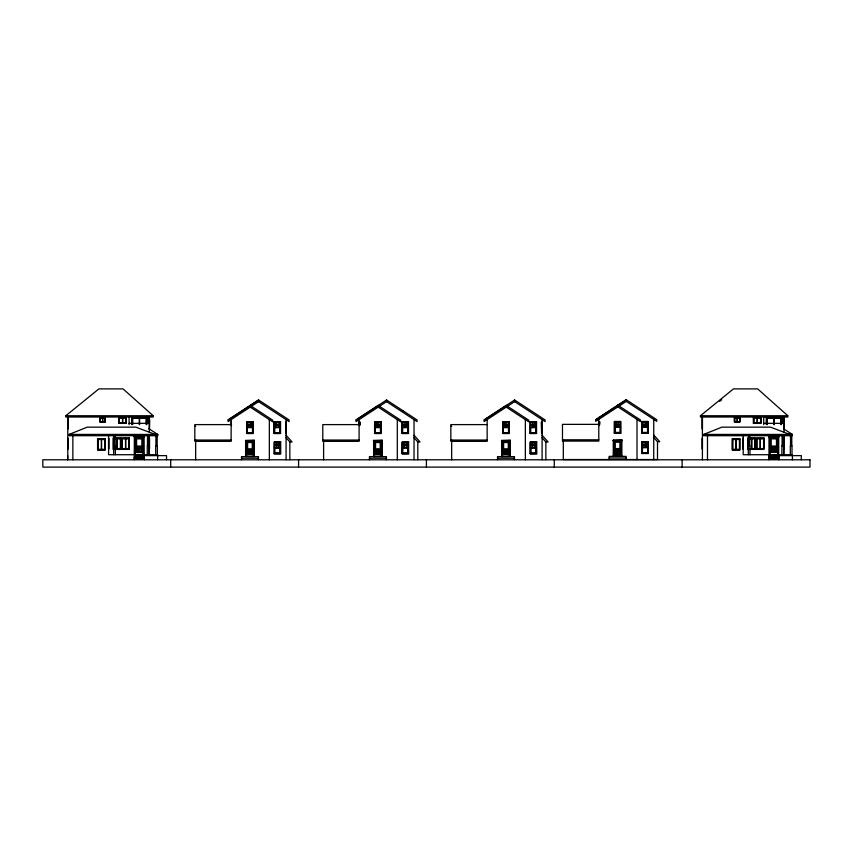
<?xml version="1.0" encoding="UTF-8"?>
<svg xmlns="http://www.w3.org/2000/svg" width="856" height="856" viewBox="0 0 856 856"><rect width="100%" height="100%" fill="white"/><g stroke="black" fill="none" stroke-linecap="round" stroke-linejoin="round"><path stroke-width="1.28" d="M138.758 452.385L138.758 447.217L136.596 447.217L136.596 452.385L138.758 452.385L138.758 447.217M136.596 447.217L136.596 452.385M141.668 452.385L141.668 447.217L139.496 447.217L139.496 452.385L141.668 452.385L141.668 447.217M139.496 447.217L139.496 452.385M249.524 454.397L249.524 449.839L247.619 449.839L247.619 454.397L249.524 454.397L249.524 449.839M247.619 449.839L247.619 454.397M252.081 454.397L252.081 449.839L250.177 449.839L250.177 454.397L252.081 454.397L252.081 449.839M250.177 449.839L250.177 454.397M377.475 454.397L377.475 449.839L375.57 449.839L375.57 454.397L377.475 454.397L377.475 449.839M375.57 449.839L375.57 454.397M380.032 454.397L380.032 449.839L378.127 449.839L378.127 454.397L380.032 454.397L380.032 449.839M378.127 449.839L378.127 454.397M505.532 454.397L505.532 449.839L503.628 449.839L503.628 454.397L505.532 454.397L505.532 449.839M503.628 449.839L503.628 454.397M508.09 454.397L508.09 449.839L506.185 449.839L506.185 454.397L508.09 454.397L508.09 449.839M506.185 449.839L506.185 454.397M617.176 454.151L617.176 449.593L615.271 449.593L615.271 454.151L617.176 454.151L617.176 449.593M615.271 449.593L615.271 454.151M619.733 454.151L619.733 449.593L617.829 449.593L617.829 454.151L619.733 454.151L619.733 449.593M617.829 449.593L617.829 454.151M773.375 452.385L773.375 447.217L771.213 447.217L771.213 452.385L773.375 452.385L773.375 447.217M771.213 447.217L771.213 452.385M776.274 452.385L776.274 447.217L774.113 447.217L774.113 452.385L776.274 452.385L776.274 447.217M774.113 447.217L774.113 452.385M65.826 415.749L98.879 388.892L123.05 388.892L153.181 415.749L153.181 417.011L65.826 417.011L65.826 415.749L153.181 415.749M700.443 415.749L733.485 388.892L757.667 388.892L787.798 415.749L787.798 417.011L700.443 417.011L700.443 415.749L787.798 415.749M719.65 401.4L721.683 399.752M258.608 399.977L250.241 405.455L250.241 407.114L272.775 421.869L272.775 420.221L250.241 405.466L251.493 406.29M250.241 407.114L228.113 421.591L228.113 419.932L258.608 399.987L289.093 419.943L289.093 421.591L258.608 401.635L258.608 399.987M250.915 406.664L258.608 401.635M379.454 406.29L378.202 405.455L378.202 407.114L356.075 421.591L356.075 419.932L386.57 399.987L417.043 419.943L417.043 421.591L386.57 401.635L386.57 399.987M378.876 406.664L386.57 401.635M401.603 411.479L402.855 410.655M507.512 406.29L506.26 405.455L506.26 407.114L484.132 421.591L484.132 419.932L514.627 399.987L545.101 419.943L545.101 421.591L514.627 401.635L514.627 399.987M506.934 406.664L514.627 401.635M595.765 419.686L626.26 399.741L656.745 419.697L656.745 421.345L626.26 401.389L626.26 399.741L595.765 419.686L595.765 421.345L617.893 406.868L617.893 405.22L619.155 406.044L626.26 401.389M228.113 419.932L250.241 405.466M356.075 419.932L378.192 405.466M484.132 419.932L506.249 405.466M148.88 428.749L157.804 434.431L157.804 435.693L69.069 435.693L69.069 434.431L87.237 427.155L135.815 427.155L155.268 434.431L155.268 435.693M783.497 428.749L792.421 434.431L792.421 435.693L703.675 435.693L703.675 434.431L721.854 427.155L770.432 427.155L789.885 434.431L789.885 435.693M278.179 422.35L278.275 427.411M378.726 422.34L378.812 427.401M506.784 422.34L506.87 427.401M618.417 422.094L618.417 427.165M406.247 442.616L406.343 447.688M534.305 442.616L534.305 447.688M67.795 417.856L67.795 429.338M702.412 417.856L702.412 429.338M739.894 417.856L734.576 417.856L734.576 421.708L739.894 421.708M105.128 417.963L100.109 417.963L100.109 421.591L105.128 421.591M739.745 417.963L734.726 417.963L734.726 421.591L739.745 421.591M139.239 418.124L132.733 418.124L132.733 424.619M139.635 418.124L146.13 418.124M773.845 418.124L767.351 418.124L767.351 424.619M774.241 418.124L780.747 418.124M149.372 419.258L149.372 429.402M783.989 419.258L783.989 429.402M149.693 419.74L149.532 428.931M286.075 421.591L286.075 433.393M542.094 421.591L542.094 433.393M598.793 421.473L599.254 425.56M231.131 421.719L231.505 425.657M359.092 421.719L359.466 425.657M599.724 421.751L599.435 425.55M360.023 421.997L359.745 425.368M541.441 421.965L541.634 433.115L541.441 421.869M642.064 421.826L647.832 421.826M280.18 422.072L274.412 422.072L274.412 433.222M374.96 422.062L380.727 422.062M402.374 422.072L408.141 422.072L408.141 433.2M508.785 422.062L503.018 422.062L503.018 433.211M530.431 422.072L536.198 422.072M599.671 422.126L599.532 424.608M359.98 422.372L359.98 424.95M122.515 422.982L119.262 422.982L119.262 418.07M122.708 422.982L125.96 422.982M757.132 422.982L753.879 422.982L753.879 418.07M757.325 422.982L760.577 422.982M129.096 423.346L149.372 423.346M763.713 423.346L783.989 423.346M598.793 424.362L562.478 424.362L562.478 441.097L598.793 441.097L598.793 419.365M231.131 424.608L194.826 424.608L194.826 441.343L231.131 441.343L231.131 419.611M359.092 424.608L322.787 424.608L322.787 441.343L359.092 441.343L359.092 419.611M487.15 424.608L450.845 424.608L450.845 441.343L487.15 441.343L487.15 419.611M614.929 424.672L620.14 424.587M642.342 424.587L647.553 424.587M247.277 424.822L252.488 424.822M274.69 424.833L279.901 424.833M375.238 424.822L380.449 424.822M402.652 424.833L407.852 424.833M503.296 424.822L508.507 424.822M530.709 424.833L535.91 424.833M642.342 424.683L647.553 424.683M247.277 424.918L252.488 424.918M274.69 424.929L279.901 424.929M375.238 424.918L380.449 424.918M402.652 424.929L407.852 424.929M503.296 424.918L508.507 424.918M530.709 424.929L535.91 424.929M194.826 426.32L195.66 426.32M450.845 426.32L451.668 426.32M614.565 427.165L620.514 427.165M641.979 427.165L647.928 427.165M614.565 427.347L620.514 427.347M246.903 427.401L252.862 427.401M274.316 427.411L280.276 427.411M374.864 427.401L380.813 427.401M402.277 427.411L408.226 427.411M502.921 427.401L508.871 427.401M530.335 427.411L536.284 427.411M641.979 427.358L647.928 427.358M246.903 427.593L252.862 427.593M274.316 427.604L280.276 427.604M374.864 427.593L380.813 427.593M402.277 427.604L408.226 427.604M502.921 427.593L508.871 427.593M530.335 427.604L536.284 427.604M614.565 432.879L620.514 432.879M246.903 433.125L252.862 433.19L252.862 421.965L246.903 421.965L246.903 433.222M274.316 433.136L280.276 433.136M380.813 433.125L374.864 433.19L374.864 421.965L380.813 421.965L380.813 433.222M402.277 433.136L408.226 433.136M502.921 433.125L508.871 433.125M530.335 433.136L536.284 433.136M614.287 433.157L620.793 433.157L620.793 421.441L614.287 421.441L614.287 433.254L620.793 433.254M641.7 433.168L648.206 433.168L648.206 421.452L641.7 421.452L641.7 433.254L648.206 433.254M246.624 433.404L253.141 433.404M274.038 433.414L280.554 433.414M374.586 433.404L381.091 433.404M401.999 433.414L408.505 433.414M502.643 433.404L509.149 433.404M530.057 433.414L536.562 433.414M69.069 434.431L157.804 434.431M703.675 434.431L792.421 434.431M134.371 437.384L144.097 437.384M768.988 437.384L778.714 437.384M67.795 437.93L67.795 449.411M108.584 437.962L108.584 449.443M149.372 437.93L149.372 449.411M702.412 437.93L702.412 449.411M743.201 437.962L743.201 449.443M783.989 437.93L783.989 449.411M749.278 438.465L755.227 438.465L755.227 448.876L749.278 448.876M113.709 438.764L116.962 438.764M117.165 438.764L120.407 438.764M125.522 438.764L122.269 438.764L122.269 448.576L125.522 448.576M125.714 438.764L128.967 438.764M749.407 438.764L751.579 438.764M751.771 438.764L755.024 438.764M760.139 438.764L756.886 438.764L756.886 448.576L760.139 448.576M760.331 438.764L763.584 438.764M101.383 439.524L98.13 439.524L98.13 449.336L101.383 449.336M101.575 439.524L104.828 439.524M735.989 439.524L732.747 439.524L732.747 449.336L735.989 449.336M736.192 439.524L739.445 439.524M194.826 439.706L195.66 439.706M450.845 439.706L451.668 439.706M562.478 439.802L598.793 439.802M194.826 440.048L231.131 440.048M322.787 440.048L359.092 440.048M450.845 440.048L487.15 440.048M613.313 440.947L621.873 440.947M245.661 441.193L254.221 441.193M373.623 441.193L382.172 441.193M501.68 441.193L510.23 441.193M653.738 437.491L657.504 441.685L659.73 441.685L653.738 434.998M286.075 437.726L289.842 441.931L292.078 441.931L286.075 435.244M414.036 437.726L417.803 441.931L420.039 441.931L414.036 435.244M542.094 437.726L545.861 441.931L548.097 441.931L542.094 435.244M642.086 441.996L648.035 441.996L648.035 453.252L642.086 453.252L642.086 441.996L642.182 453.241M274.519 442.338L280.286 442.338M642.46 444.863L647.66 444.863M274.808 445.099L280.008 445.099M402.759 445.099L407.97 445.099M530.816 445.099L536.027 445.099M274.808 445.195L280.008 445.195M402.759 445.195L407.97 445.195M530.816 445.195L536.027 445.195M748.283 445.837L749.974 445.837L749.974 454.718M642.086 447.442L648.035 447.442M642.086 447.624L648.035 447.624M136.981 447.709L138.372 447.709M139.881 447.709L141.283 447.709M274.434 447.688L280.383 447.688M402.395 447.688L408.344 447.688M530.452 447.688L536.402 447.688M771.598 447.709L772.989 447.709M774.498 447.709L775.889 447.709M274.434 447.87L280.383 447.87M402.395 447.87L408.344 447.87M530.452 447.87L536.402 447.87M116.962 448.576L113.709 448.576L113.88 435.693M117.165 448.576L120.407 448.576M125.714 448.576L128.967 448.576M749.407 448.576L751.579 448.576M751.771 448.576L755.024 448.576M760.331 448.576L763.584 448.576M101.575 449.336L104.828 449.336M736.192 449.336L739.445 449.336M615.614 450.031L616.834 450.031M618.171 450.031L619.391 450.031M247.951 450.277L249.182 450.277M250.508 450.277L251.739 450.277M375.912 450.277L377.143 450.277M378.47 450.277L379.7 450.277M503.97 450.277L505.2 450.277M506.527 450.277L507.758 450.277M136.981 451.893L138.372 451.893M139.881 451.893L141.283 451.893M771.598 451.893L772.989 451.893M774.498 451.893L775.889 451.893M642.086 453.156L648.035 453.199M274.434 453.402L280.383 453.434M402.395 453.466L408.344 453.402M274.155 453.68L280.661 453.68M402.106 453.68L408.622 453.68M530.164 453.68L536.68 453.68M615.614 453.712L616.834 453.712M618.171 453.712L619.391 453.712M247.951 453.958L249.182 453.958M250.508 453.958L251.739 453.958M375.912 453.958L377.143 453.958M378.47 453.958L379.7 453.958M503.97 453.958L505.2 453.958M506.527 453.958L507.758 453.958M134.264 454.504L144.204 454.504M768.881 454.718L778.81 454.718M157.804 454.718L108.584 454.718L108.584 435.693M792.421 454.718L743.201 454.718L743.201 435.693M144.3 455.981L134.167 455.981L134.167 459.79M613.228 456.002L621.959 456.195L613.228 456.195L613.313 440.112M778.917 455.981L768.774 455.981L768.774 459.79M245.565 456.248L254.307 456.441L245.565 456.441L245.661 440.359M382.172 440.359L382.268 456.441L373.526 456.441L382.268 456.248M510.326 456.248L501.584 456.441L510.326 456.441L510.23 440.359M134.167 457.254L144.3 457.254L144.3 459.79M768.774 457.254L778.917 457.254M609.151 457.96L626.121 457.96M241.499 458.206L258.469 458.206M369.46 458.206L386.42 458.206M497.518 458.206L514.477 458.206M134.167 458.516L144.3 458.516M768.774 458.516L778.917 458.516M643.98 422.104L643.98 427.165M532.432 422.35L532.432 427.411M404.278 422.35L404.278 427.411M249 422.34L248.903 427.401M644.087 442.37L644.087 447.442M532.539 442.616L532.539 447.688M276.435 442.616L276.435 447.688M285.711 433.115L285.615 421.869M617.893 405.22L640.427 419.975L640.427 421.623L617.893 406.868M506.26 405.466L528.794 420.221L528.794 421.869L506.26 407.114M378.202 405.466L400.736 420.221L400.736 421.869L378.202 407.114M801.302 459.79L801.302 455.627L778.917 455.627L778.917 459.79M792.421 455.627L792.421 459.79M792.003 454.718L792.003 445.837L790.313 445.837L790.313 454.718M791.789 435.693L791.789 445.837M790.527 435.693L790.527 445.837M784.15 419.74L784.15 428.931M784.15 438.465L784.15 448.876M783.968 417.011L783.989 432.226M783.989 435.693L783.989 454.718M783.775 417.011L783.775 423.346M783.572 454.718L783.572 445.837L781.881 445.837L781.881 454.718M783.358 435.693L783.358 445.837M782.512 417.011L782.512 423.346M782.095 435.693L782.095 445.837M781.453 417.011L781.453 424.619M781.143 423.988L781.143 417.728L766.955 417.728L766.955 423.988M780.747 417.728L780.747 424.619M778.714 436.432L778.714 454.504M777.965 437.384L777.965 454.504M777.762 454.504L777.762 437.598L769.94 437.598L769.94 454.504M774.241 417.728L774.241 424.619M773.845 417.728L773.845 424.619M769.726 437.384L769.726 454.504M768.988 436.432L768.988 454.504M766.238 417.011L766.238 424.619M763.713 417.011L763.713 424.619M763.584 438.465L763.584 448.876M760.577 417.921L760.577 423.121M760.331 438.465L760.331 448.876M760.139 438.465L760.139 448.876M757.325 417.921L757.325 423.121M757.132 417.921L757.132 423.121M755.024 438.465L755.024 448.876M751.771 438.465L751.771 448.876M751.579 438.465L751.579 448.876M749.76 435.693L749.76 445.837M748.497 435.693L748.497 445.837M748.326 438.764L748.283 454.718M748.133 438.465L748.133 448.876M743.361 438.497L743.361 448.908M739.745 417.856L739.745 421.708M739.445 439.224L739.445 449.635M737.305 417.856L737.305 421.708M737.166 417.856L737.166 421.708M736.192 439.224L736.192 449.635M735.989 439.224L735.989 449.635M707.484 435.693L707.484 459.79M702.412 417.011L702.412 459.79M702.252 418.391L702.252 428.803M702.252 438.465L702.252 448.876M682.136 459.79L682.136 467.109M657.504 441.685L657.504 459.544L563.312 459.544L563.312 440.712M653.738 419.376L653.738 459.544M647.938 442.092L647.938 453.231M647.66 447.442L647.66 442.37L642.46 442.37L642.46 447.442M647.66 447.624L647.66 452.696L642.46 452.696L642.46 447.624M647.553 427.165L647.553 422.104L642.342 422.104L642.342 427.165M647.553 427.358L647.553 432.419L642.342 432.419L642.342 427.358M646.034 447.442L646.034 442.37L645.948 447.442M637.003 419.376L637.003 459.544M626.121 459.544L626.121 456.376L609.151 456.376L609.151 459.544M621.873 440.112L621.873 456.002M621.221 440.947L621.221 456.002M621.039 456.002L621.039 441.129L614.159 441.129L614.159 456.002M620.14 427.165L620.14 422.094L614.929 422.094L614.929 427.165M620.14 427.347L620.14 432.419L614.929 432.419L614.929 427.347M614.651 421.815L614.651 432.965M613.966 440.947L613.966 456.002M554.271 459.79L554.271 467.109M545.861 441.931L545.861 459.79M542.094 419.622L542.094 459.79M536.402 453.498L536.402 442.242L530.452 442.242L530.452 453.498L536.402 453.402L536.305 442.338L530.538 442.338L530.538 453.487M536.284 433.222L536.284 421.976L530.335 421.976L530.335 433.222M536.027 447.688L536.027 442.616L530.816 442.616L530.816 447.688M536.027 447.87L536.027 452.931L530.816 452.931L530.816 447.87M535.91 427.411L535.91 422.35L530.709 422.35L530.709 427.411M535.91 427.604L535.91 432.665L530.709 432.665L530.709 427.604M534.283 427.411L534.283 422.35L534.197 427.411M525.359 419.622L525.359 459.79M514.477 459.79L514.477 456.623L497.518 456.623L497.518 459.79M509.577 441.193L509.577 456.248M509.395 456.248L509.395 441.375L502.515 441.375L502.515 456.248M508.871 433.222L508.871 421.965L502.921 421.965L502.921 433.222M508.507 427.401L508.507 422.34L503.296 422.34L503.296 427.401M508.507 427.593L508.507 432.655L503.296 432.655L503.296 427.593M505.019 427.401L504.922 422.34L504.922 427.401M502.333 441.193L502.333 456.248M501.68 440.359L501.68 456.248M451.668 440.958L451.668 459.79M426.416 459.79L426.416 467.109M417.803 441.931L417.803 459.79M414.036 419.622L414.036 459.79M408.344 453.498L408.344 442.242L402.395 442.242L402.395 453.498L402.481 442.338L408.248 442.338L408.248 453.466M408.226 433.222L408.226 421.976L402.277 421.976L402.277 433.222M407.97 447.688L407.97 442.616L402.759 442.616L402.759 447.688M407.97 447.87L407.97 452.931L402.759 452.931L402.759 447.87M407.852 427.411L407.852 422.35L402.652 422.35L402.652 427.411M407.852 427.604L407.852 432.665L402.652 432.665L402.652 427.604M404.481 447.688L404.385 442.616L404.385 447.688M397.302 419.622L397.302 459.79M386.42 459.79L386.42 456.623L369.46 456.623L369.46 459.79M381.519 441.193L381.519 456.248M381.337 456.248L381.337 441.375L374.457 441.375L374.457 456.248M380.449 427.401L380.449 422.34L375.238 422.34L375.238 427.401M380.449 427.593L380.449 432.655L375.238 432.655L375.238 427.593M374.275 441.193L374.275 456.248M373.623 440.359L373.623 456.248M323.611 440.958L323.611 459.79M298.562 459.79L298.562 467.109M289.842 441.931L289.842 459.79M286.075 419.622L286.075 459.79M280.383 453.498L280.383 442.242L274.434 442.242L274.434 453.498M280.276 433.222L280.276 421.976L274.316 421.976L274.316 433.222M280.008 447.688L280.008 442.616L274.808 442.616L274.808 447.688M280.008 447.87L280.008 452.931L274.808 452.931L274.808 447.87M279.901 427.411L279.901 422.35L274.69 422.35L274.69 427.411M279.901 427.604L279.901 432.665L274.69 432.665L274.69 427.604M276.413 427.411L276.317 422.35L276.317 427.411M269.34 419.622L269.34 459.79M258.469 459.79L258.469 456.623L241.499 456.623L241.499 459.79M254.221 440.359L254.221 456.248M253.569 441.193L253.569 456.248M253.376 456.248L253.376 441.375L246.496 441.375L246.496 456.248M252.766 433.19L252.766 422.062L246.999 422.062L246.999 433.211M252.488 427.401L252.488 422.34L247.277 422.34L247.277 427.401M252.488 427.593L252.488 432.655L247.277 432.655L247.277 427.593M250.862 427.401L250.862 422.34L250.765 427.401M246.314 441.193L246.314 456.248M195.66 440.958L195.66 459.79M170.697 459.79L170.697 467.109M166.535 459.79L166.535 455.627L144.161 455.627L144.161 458.741M157.665 455.627L157.665 459.79M157.386 454.718L157.386 445.837L155.696 445.837L155.696 454.718M157.172 435.693L157.172 445.837M155.91 435.693L155.91 445.837M149.532 438.465L149.532 448.876M149.372 417.011L149.372 432.226M149.372 435.693L149.372 454.718M149.169 417.011L149.169 423.346M148.955 454.718L148.955 445.837L147.264 445.837L147.264 454.718M148.741 435.693L148.741 445.837M147.895 417.011L147.895 423.346M147.478 435.693L147.478 445.837M146.836 417.011L146.836 424.619M146.526 423.988L146.526 417.728L132.338 417.728L132.338 423.988M146.13 417.728L146.13 424.619M144.097 436.432L144.204 454.718M143.359 437.384L143.359 454.504M143.145 454.504L143.145 437.598L135.323 437.598L135.323 454.504M139.635 417.728L139.635 424.619M139.239 417.728L139.239 424.619M135.109 437.384L135.109 454.504M134.371 436.432L134.264 454.718M131.631 417.011L131.631 424.619M129.096 417.011L129.096 424.619M128.967 438.465L128.967 448.876M125.96 417.921L125.96 423.121M125.714 438.465L125.714 448.876M125.522 438.465L125.522 448.876M122.708 417.921L122.708 423.121M122.515 417.921L122.515 423.121M120.407 438.465L120.407 448.876M117.165 438.465L117.165 448.876M116.962 438.465L116.962 448.876M115.357 454.718L115.357 445.837L113.666 445.837L113.666 454.718M115.143 435.693L115.143 445.837M108.744 438.497L108.744 448.908M105.128 417.856L105.128 421.708M104.828 439.224L104.828 449.635M102.699 417.856L102.699 421.708M102.549 417.856L102.549 421.708M101.575 439.224L101.575 449.635M101.383 439.224L101.383 449.635M72.867 435.693L72.867 459.79M67.795 416.722L67.795 459.79M67.635 418.391L67.635 428.803M67.635 438.465L67.635 448.876M67.656 455.627L67.656 459.79M406.226 422.35L406.14 427.411L406.226 422.35M645.927 422.104L645.831 427.165L645.927 422.104M278.382 442.616L278.286 447.688L278.382 442.616M105.395 417.653L99.692 417.653L99.692 421.901L105.395 421.901L105.395 417.653M126.314 417.653L118.706 417.653L118.706 423.399L126.314 423.399L126.314 417.653M740.012 417.653L734.309 417.653L734.309 421.901L740.012 421.901L740.012 417.653M760.931 417.653L753.323 417.653L753.323 423.399L760.931 423.399L760.931 417.653M105.277 417.856L99.959 417.856L99.959 421.708L105.277 421.708L105.277 417.856M126.153 417.921L119.07 417.921L119.07 423.121L126.153 423.121L126.153 417.921M760.77 417.921L753.687 417.921L753.687 423.121L760.77 423.121L760.77 417.921M253.141 421.687L246.624 421.687L246.624 433.5L253.141 433.5L253.141 421.687M280.554 421.698L274.038 421.698L274.038 433.5L280.554 433.5L280.554 421.698M381.091 421.687L374.586 421.687L374.586 433.5L381.091 433.5L381.091 421.687M408.505 421.698L401.999 421.698L401.999 433.5L408.505 433.5L408.505 421.698M509.149 421.687L502.643 421.687L502.643 433.5L509.149 433.5L509.149 421.687M536.562 421.698L530.057 421.698L530.057 433.5L536.562 433.5L536.562 421.698M620.514 421.719L614.565 421.719L614.565 432.976L620.514 432.943L620.514 421.719M647.928 421.73L641.979 421.73L641.979 432.976L647.928 432.954L647.928 421.73M144.3 436.432L134.167 436.646L144.3 436.432M778.917 436.432L768.774 436.646L778.917 436.432M120.771 437.93L113.163 437.93L113.163 449.411L120.771 449.411L120.771 437.93M129.32 437.93L121.713 437.93L121.713 449.411L129.32 449.411L129.32 437.93M755.377 437.93L747.77 437.93L747.77 449.411L755.377 449.411L755.377 437.93M763.937 437.93L756.33 437.93L756.33 449.411L763.937 449.411L763.937 437.93M120.61 438.465L113.516 438.465L113.516 448.876L120.61 448.876L120.61 438.465M129.16 438.465L122.076 438.465L122.076 448.876L129.16 448.876L129.16 438.465M763.777 438.465L756.693 438.465L756.693 448.876L763.777 448.876L763.777 438.465M105.181 438.689L97.573 438.689L97.573 450.17L105.181 450.17L105.181 438.689M739.798 438.689L732.19 438.689L732.19 450.17L739.798 450.17L739.798 438.689M141.871 438.871L136.596 438.871L136.596 446.051L141.871 446.051L141.871 438.871M776.488 438.871L771.213 438.871L771.213 446.051L776.488 446.051L776.488 438.871M105.021 439.224L97.926 439.224L97.926 449.635L105.021 449.635L105.021 439.224M739.638 439.224L732.543 439.224L732.543 449.635L739.638 449.635L739.638 439.224M622.055 440.112L613.131 440.294L622.055 440.112M254.403 440.359L245.479 440.54L254.403 440.359M382.365 440.359L373.43 440.54L382.365 440.359M510.422 440.359L501.488 440.54L510.422 440.359M648.313 441.717L641.807 441.717L641.807 453.53L648.313 453.53L648.313 441.717M280.661 441.964L274.155 441.964L274.155 453.776L280.661 453.776L280.661 441.964M408.622 441.964L402.106 441.964L402.106 453.776L408.622 453.776L408.622 441.964M536.68 441.964L530.164 441.964L530.164 453.776L536.68 453.776L536.68 441.964M619.915 442.252L615.271 442.252L615.271 448.565L619.915 448.565L619.915 442.252M252.263 442.488L247.619 442.488L247.619 448.812L252.263 448.812L252.263 442.488M380.225 442.488L375.57 442.488L375.57 448.812L380.225 448.812L380.225 442.488M508.282 442.488L503.628 442.488L503.628 448.812L508.282 448.812L508.282 442.488M138.544 447.421L136.799 447.421L136.799 452.182L138.544 452.182L138.544 447.421M141.454 447.421L139.71 447.421L139.71 452.182L141.454 452.182L141.454 447.421M773.161 447.421L771.417 447.421L771.417 452.182L773.161 452.182L773.161 447.421M776.071 447.421L774.327 447.421L774.327 452.182L776.071 452.182L776.071 447.421M616.994 449.775L615.453 449.775L615.453 453.958L616.994 453.958L616.994 449.775M619.551 449.775L618.011 449.775L618.011 453.958L619.551 453.958L619.551 449.775M249.331 450.021L247.801 450.021L247.801 454.204L249.331 454.204L249.331 450.021M251.889 450.021L250.359 450.021L250.359 454.204L251.889 454.204L251.889 450.021M377.293 450.021L375.763 450.021L375.763 454.204L377.293 454.204L377.293 450.021M379.85 450.021L378.32 450.021L378.32 454.204L379.85 454.204L379.85 450.021M505.35 450.021L503.82 450.021L503.82 454.204L505.35 454.204L505.35 450.021M507.908 450.021L506.378 450.021L506.378 454.204L507.908 454.204L507.908 450.021M809.99 459.79L42.8 459.79L42.843 467.109L809.99 467.109L809.99 459.79M616.652 422.094L616.566 427.165L616.652 422.094M376.961 422.34L376.865 427.401L376.961 422.34"/></g></svg>
